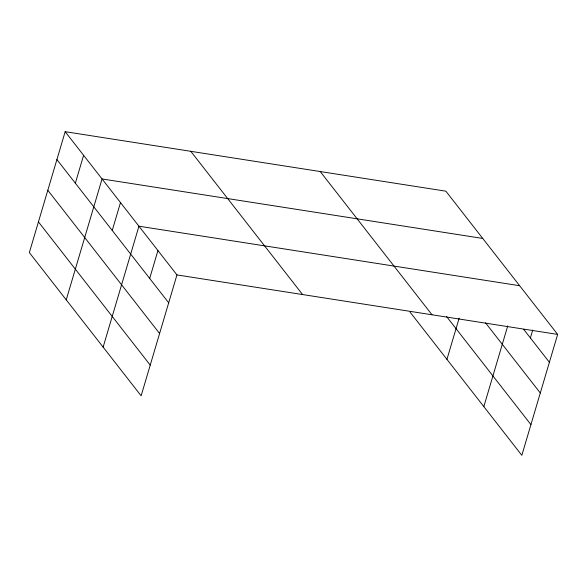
<?xml version="1.0" encoding="UTF-8"?>
<svg xmlns="http://www.w3.org/2000/svg" width="587" height="587" viewBox="0 0 587 587"><rect width="100%" height="100%" fill="white"/><g stroke="black" fill="none" stroke-linecap="round" stroke-linejoin="round"><path stroke-width="0.88" d="M65.164 131.679L29.35 252.586L141.137 395.821L176.951 274.914L65.164 131.679L445.863 191.179L557.65 334.414L521.836 455.321L410.049 312.086M75.349 183.195L83.611 155.313M66.236 299.854L102.057 178.947L482.756 238.447M112.242 230.464L120.496 202.574M103.129 347.122L138.943 226.208L519.642 285.715M149.685 278.443L157.947 250.561M446.942 359.354L459.159 318.117M483.827 406.622L507.748 325.88M530.384 337.951L532.71 330.107M176.951 274.914L557.65 334.414M523.677 329.351L549.388 362.296M485.522 322.813L540.297 392.997M446.531 316.481L530.927 424.628M320.231 171.543L432.017 314.779M190.797 151.314L302.584 294.549M56.902 159.561L168.689 302.797M47.811 190.261L159.598 333.497M38.441 221.886L150.228 365.121"/></g></svg>
